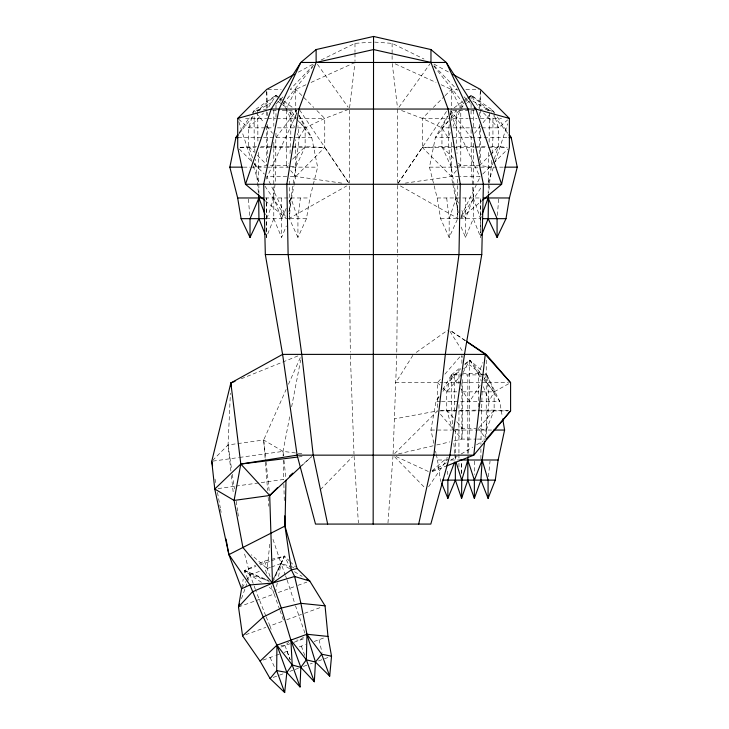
<?xml version="1.0" encoding="UTF-8"?>
<svg xmlns="http://www.w3.org/2000/svg" width="729" height="729" viewBox="0 0 729 729"><rect width="100%" height="100%" fill="white"/><g stroke="black" fill="none" stroke-linecap="round" stroke-linejoin="round"><path stroke-width="0.55" stroke-dasharray="3.65 2.73" d="M397.451 183.143L397.66 109.049M349.382 253.437L349.647 185.403M273.794 142.173L273.785 218.673L266.367 237.444L266.367 197.969L266.367 237.444M480.73 234.137L480.73 237.444L473.303 218.673L473.312 143.303M275.999 133.097C274.824 161.72 279.034 191.937 266.541 218.673M396.776 352.116L397.706 255.697M393.095 454.021L396.713 355.515M479.646 107.938L480.365 89.412L480.365 108.384M488.749 152.388L488.157 193.568M489.15 142.173L489.332 110.407L471.089 95.244L467.526 97.877M230.893 471.016L228.059 444.936L230.4 393.113M290.024 153.527L290.78 137.626L290.78 110.407L296.193 117.433M491.756 160.334L488.731 192.465M492.111 153.527L492.941 137.626L492.941 116.075M468.182 453.338L469.449 430.046L469.676 360.162L464.437 364.372M454.24 440.872L461.894 439.086L462.532 428.433L462.532 378.934M387.965 522.948L392.967 456.281M497.351 215.41L498.7 199.063M449.246 124.568C445.483 156.152 457.438 187.098 457.721 218.673L449.164 237.444L440.608 218.673L437.181 197.969L429.472 167.151L435.341 137.626L447.333 116.239M450.194 114.763L450.604 110.407L474.369 110.407M488.43 476.766L490.043 461.111M269.766 544.244L267.197 568.556L251.286 554.751M299.209 115.273L311.748 137.626L317.625 167.151L309.916 197.969L306.481 218.673L297.933 237.444L297.933 218.673L300.403 197.969M349.574 107.938L354.85 63.578M485.204 437.81L489.059 401.351L486.872 374.897L485.149 373.421M241.764 587.702L243.213 579.127M244.306 572.702L244.671 570.561L255.56 565.339M433.855 443.35L430.939 430.046L436.015 401.351L439.414 395.473M288.957 211.702L293.833 186.369M294.042 185.266L295.737 176.454L295.737 139.631M289.686 416.824L283.007 451.388L283.125 455.907M291.627 406.791L300.676 359.962M277.284 582.99L275.598 591.647L268.026 586.654M278.551 576.493L281.084 563.508L284.456 556.081L289.203 560.756M491.665 430.046L452.627 430.046L446.74 410.145L446.74 391.847L451.333 374.897L460.947 367.179M252.535 157.938L248.671 146.675L248.671 127.848L252.535 115.537M252.863 114.508L254.148 110.407L275.999 95.244L278.678 97.221M488.184 183.189L493.843 165.92M495.255 161.601L507.621 123.821M449.164 237.444L449.164 218.673L456.199 197.969L458.523 203.145M493.861 159.979L491.401 167.151L479.6 165.492L460.774 165.492L456.573 166.23M494.207 158.958L498.426 146.675L498.426 127.848L493.916 113.487M241.481 598.682L245.208 588.294M245.582 587.255L247.067 583.109M247.441 582.07L250.047 574.798L244.051 551.853M481.313 216.604L480.548 218.673L480.712 235.239M471.089 129.689L471.362 167.151L473.303 197.969L465.512 218.673L461.32 209.36M508.405 410.791L494.134 410.145L486.27 430.046L478.333 428.433L494.134 410.145L494.134 391.847L486.872 374.897L484.739 374.56M273.785 218.673L281.585 237.444L286.342 225.972M461.184 227.02L465.512 237.444L473.303 218.673M478.333 406.91L478.333 373.558L482.917 362.513M272.938 582.034L284.456 556.081L264.463 561.066L256.544 564.857M265.083 457.958L263.688 439.988L286.16 389.45M288.456 384.292L300.84 356.445M450.276 132.523L447.998 137.626L441.956 127.848L422.337 118.426L400.74 110.225M453.019 126.39L460.318 110.043M286.242 208.321L281.585 218.673L273.785 197.969M289.03 202.115L290.898 197.969L295.774 167.151L299.1 137.626L297.951 125.652M298.89 115.255L305.141 127.848L305.141 146.675L295.774 167.151L289.468 166.048M266.112 179.115L297.04 113.168M305.952 84.764L295.737 89.412L286.315 109.022L294.534 127.411M290.862 568.893L284.456 556.081L272.491 580.803L281.084 563.508L272.336 537.382M461.102 216.349L480.365 176.454L460.281 176.454M447.724 116.221L441.956 127.848L441.956 146.675L451.324 167.151L455.525 166.412M463.043 372.601L469.676 360.162L481.714 370.478M442.822 389.596L451.333 374.897L460.3 373.822M242.146 587.838L246.101 581.323M246.666 580.384L250.047 574.798L260.116 571.135M252.261 113.223L254.148 110.407L267.497 109.022L275.999 95.244L278.578 98.688M412.869 355.333L395.719 382.689L443.068 382.689M480.119 385.295L469.676 401.351L460.819 388.584M483.801 379.618L486.872 374.897L499.684 401.351L502.336 416.806M239.039 132.933L249.746 116.977M398.08 183.325L448.125 109.049M398.07 183.343L422.337 147.44L422.337 118.426L430.183 110.58M460.874 217.57L482.142 186.114M428.552 486.826L447.451 458.878M439.177 396.795L436.015 401.351L440.389 401.351M442.977 391.318L454.367 374.897L460.81 368.692M398.963 107.227L430.32 63.387M460.774 109.022L463.999 104.721M466.578 101.276L467.872 99.554M468.51 98.688L471.089 95.244L492.941 110.407L494.836 113.223M275.999 137.626L296.484 110.407L278.278 110.407M448.198 120.941L435.341 137.626L451.297 137.626M450.905 117.433L456.308 110.407L456.308 137.626L457.065 153.527M283.271 103.773L312.632 66.868M238.711 134.118L253.528 115.674M474.615 133.243L480.256 126.217M483.072 122.7L490.827 113.041M491.537 112.166L492.941 110.407L480.712 109.14M456.427 170.55L451.351 176.454L405.306 183.125M459.325 167.178L460.774 165.492L460.774 110.134M437.537 407.502L437.537 382.689L441.227 378.415M444.918 374.141L461.156 355.342M442.904 388.028L446.74 391.847L461.822 374.387M275.963 104.147L283.052 96.793M313.762 64.917L290.133 89.439L295.737 89.412L313.78 107.445M459.425 107.218L463.316 103.226M464.091 102.425L467.198 99.235M467.982 98.433L471.089 95.244L479.6 109.022M320.432 489.615L352.481 456.755M212.531 460.509L228.059 444.936L263.688 439.988L283.007 451.388L302.025 453.757M238.556 119.146L248.671 127.848L263.57 112.949M254.293 163.05L255.697 167.151L267.497 165.492L286.315 165.492L288.675 163.141M292.593 159.223L305.141 146.675L324.751 147.44L349.027 183.343M316.915 110.58L324.751 118.426L324.751 147.44L295.737 176.454L287.928 176.454M433.318 107.445L444.298 96.465M445.082 95.681L451.351 89.412L456.937 89.412M448.226 121.57L441.956 127.848L451.916 127.848M459.206 110.589L451.36 118.435L468.091 118.426M479.6 165.492L489.797 155.295M490.581 154.512L498.426 146.675L507.193 147.285M482.726 174.103L492.913 163.907M493.697 163.123L507.812 149.008M394.644 453.575L437.537 410.892L394.38 418.92M464.838 364.81L469.676 360.162L482.079 374.897L451.333 374.897L451.333 401.351L452.536 427.832M301.724 465.804L311.575 456.673L301.314 465.64M280.947 645.384L284.975 645.575L288.666 642.158M431.987 470.888L447.396 457.402M481.814 127.848L498.426 127.848L507.694 119.875M303.474 637.182L299.983 640.108L296.575 640.108M461.339 217.98L481.905 200.767M257.756 113.815L257.756 110.407L275.999 95.244L275.999 98.497M454.167 107.774L463.079 101.176M463.963 100.52L466.642 98.543M416.25 352.417L447.825 330.091M460.008 107.819L466.469 103.299M467.398 102.652L471.089 100.064L489.332 110.407M463.416 368.956L469.676 364.846L481.258 374.232M432.197 471.235L446.677 462.623M450.54 460.327L457.293 456.308M461.147 454.012L472.729 447.123M476.593 444.827L483.345 440.808M257.756 110.407L273.12 101.705M288.465 218.855L346.685 185.941M508.66 383.764L494.134 391.847L460.281 391.847M298.343 72.171L313.16 64.088M321.106 60.024L354.987 43.357L371.362 42.191M348.407 109.441L324.751 118.426L305.141 127.848L295.172 127.848M311.064 82.441L353.957 62.931M241.281 378.77L299.674 355.223M432.343 471.563L445.811 466.232M247.66 578.79L244.671 570.561L255.961 566.451M260.071 564.948L270.55 561.139M271.616 560.747L284.456 556.081M270.404 567.39L265.146 569.303L266.65 573.422M271.47 567.007L281.084 563.508L289.632 566.196M238.501 606.984L255.651 600.742M256.499 600.432L274.14 594.017L271.142 585.779M278.323 592.486L294.963 586.435M297.888 585.369L306.809 582.125M245.737 634.695L265.803 627.396M266.149 616.761L269.912 625.901L283.718 620.871L280.036 610.538M286.752 619.768L301.514 614.392M304.522 613.299L321.972 606.947M280.984 647.024L289.951 643.762M293.96 642.304L305.004 638.285M263.096 660.055L275.088 655.69M276.091 655.325L279.089 654.232M284.073 652.419L290.06 650.241M299.273 646.887L305.551 644.609M314.09 641.502L324.013 637.884M273.229 677.423L277.421 675.892M279.517 675.127L284.757 673.222M289.841 671.373L292.839 670.288M294.99 669.495L298.872 668.092M303.373 666.452L307.182 665.067M310.226 663.955L312.313 663.19M318.473 660.957L323.494 659.125M324.496 658.761L331.531 656.2M398.517 453.875L435.669 445.209M436.762 444.954L449.875 441.892M454.832 429.682L462.532 428.433L476.073 428.433M212.868 461.129L238.474 457.575M239.586 457.42L283.007 451.388L283.49 455.825M218.099 488.567L234.802 486.252M235.914 486.097L283.791 479.445M298.735 456.928L302.079 456.518M440.608 410.637L477.203 410.145M256.426 146.675L238.811 147.367L255.569 147.44M452.627 183.061L451.351 176.454L422.337 147.44L441.956 146.675L474.06 146.675M267.844 89.412L281.23 89.412M465.858 89.412L479.254 89.412M259.898 110.407L254.148 110.407L255.56 112.166M272.728 110.407L275.999 110.407L275.999 118.344M487.191 110.407L492.941 110.407L493.588 112.457M245.518 118.426L266.723 118.426M267.844 118.426L275.653 118.426M276.765 118.426L295.737 118.426M299.09 118.426L324.751 118.426M422.337 118.426L450.24 118.426M469.212 118.426L477.021 118.426M480.365 118.426L501.57 118.426M248.671 127.848L265.283 127.848M267.497 127.848L273.029 127.848M277.457 127.848L294.069 127.848M453.028 127.848L479.6 127.848M238.046 137.626L311.748 137.626L298.899 120.941M452.153 137.626L509.052 137.626M260.854 146.675L271.926 146.675M273.029 146.675L305.141 146.675M475.171 146.675L486.243 146.675M490.672 146.675L498.426 146.675M260.034 147.44L291.281 147.44M292.393 147.44L324.751 147.44M422.337 147.44L451.351 147.44M453.584 147.44L473.677 147.44M474.789 147.44L487.063 147.44M488.184 147.44L507.156 147.44M243.331 167.151L250.074 167.151M251.195 167.151L265.721 167.151M266.823 167.151L317.625 167.151M429.472 167.151L503.766 167.151M286.816 176.454L266.723 176.454L285.996 216.349M459.17 176.454L451.351 176.454L451.351 139.631M265.301 197.969L309.916 197.969M437.181 197.969L481.787 197.969M266.367 218.673L288.265 218.673M306.481 218.673L289.377 218.673L289.377 178.158M440.608 218.673L480.73 218.673M462.532 373.558L478.333 373.558L483.673 374.396M482.571 374.897L486.872 374.897M444.18 382.689L480.712 382.689M481.814 382.689L508.386 382.689M446.74 391.847L459.152 391.847M441.482 401.351L499.684 401.351L482.707 375.845M478.333 410.145L494.134 410.145M439.751 410.892L479.6 410.892M480.712 410.892L508.386 410.892M430.939 430.046L451.543 430.046M453.037 428.834L461.894 439.086L476.283 439.086M477.386 439.086L486.243 439.086M436.288 454.449L437.5 459.999L460.546 459.999M374.642 42.109L392.111 43.357L423.996 59.04M341.783 183.125L295.737 176.454L290.671 170.55M286.315 110.134L286.315 165.492L288.42 165.866M290.707 566.533L293.905 567.545M268.873 580.794L250.047 574.798L244.671 570.561L267.807 580.065M244.671 570.561L269.384 581.678M395.173 63.86L436.033 82.441M441.136 84.764L451.351 89.412L459.835 107.063M396.029 456.527L430.274 472.383M433.937 64.088L448.754 72.171M400.403 185.941L458.632 218.855M289.695 568.766L281.084 563.508L285.203 574.826M294.48 571.691L302.125 576.366M261.41 582.289L250.047 574.798L253.801 585.095M465.621 340.707L450.622 330.684L465.594 340.953M277.849 101.358L281.549 103.946M282.469 104.593L287.089 107.819M279.562 97.877L283.125 100.52M284.018 101.176L292.921 107.774M265.192 200.767L285.759 217.98M289.996 561.54L295.537 566.998M437.537 382.689L439.833 384.976M483.518 112.949L498.426 127.848M441.956 146.675L454.504 159.223M458.423 163.141L460.774 165.492M296.512 119.219L286.315 109.022L283.098 104.721M297.295 120.003L305.141 127.848L299.1 137.626L297.277 133.544M248.671 146.675L254.166 152.161M257.301 155.295L267.497 165.492M239.276 149.008L253.391 163.123M254.175 163.907L264.372 174.103M279.89 99.235L281.449 100.83M282.223 101.632L287.673 107.218M394.617 456.755L424.314 487.209M434.119 65.738L457.748 90.25M464.045 96.793L470.342 103.327M469.676 360.162L478.333 373.558L481.204 376.884M484.083 380.21L494.134 391.847L489.059 401.351L483.099 385.905M446.74 410.145L453.921 418.455M456.791 421.781L462.532 428.433M440.489 414.309L452.299 427.978M286.315 165.492L287.764 167.178M493.569 115.674L507.676 133.243M256.262 113.041L264.016 122.7M266.841 126.217L272.482 133.243M433.764 65.984L463.817 103.773M450.604 110.407L471.089 137.626M279.225 99.554L280.519 101.276M478.333 428.433L485.587 438.202M317.434 64.298L348.134 107.227M451.333 374.897L458.295 384.93M264.955 186.114L286.224 217.57M299.61 109.988L349.018 183.325M497.351 116.977L507.42 131.995M449.957 331.349L463.279 352.462M450.057 113.168L480.01 177.056M270.094 657.512L275.216 668.511M297.933 237.444L289.377 218.673L290.898 197.969L297.933 218.673M265.73 615.75L256.043 591.274M441.209 482.142L440.38 480.119L437.5 459.999M478.333 373.558L481.113 380.757M284.975 645.575L290.306 659.854M285.577 575.855L286.707 578.944M287.08 579.974L295.263 604.997M304.922 633.1L295.591 606.045M301.369 646.131L304.749 655.426M264.463 561.066L270.669 578.106M287.071 651.334L290.069 659.59M269.912 625.901L271.789 631.077M254.175 586.125L255.669 590.244M274.14 594.017L279.663 609.508M473.303 197.969L480.548 218.673L480.73 197.969L480.73 233.034M238.775 121.661L251.842 161.601M253.255 165.92L258.904 183.189M319.056 639.688L322.018 652.646M435.55 451.123L436.042 453.338M452.837 184.164L458.35 212.804M215.019 479.062L215.83 483.509M217.47 492.394L220.322 507.949M220.532 509.061L221.142 512.396M228.059 444.936L231.649 469.722M232.305 474.233L234.428 488.886M236.223 501.279L237.69 511.421M237.854 512.551L238.501 517.052M446.686 197.969L449.164 218.673M392.248 63.578L397.524 107.938M283.964 460.263L285.896 478.024M263.688 439.988L265.912 460.518M266.03 461.63L269.475 493.351M231.375 475.454L233.389 494.025M258.358 192.465L255.278 159.204M296.484 110.407L296.803 113.678M453.839 443.35L454.75 453.338M454.85 454.449L455.352 459.999L455.352 454.449M248.398 199.063L249.746 215.41M265.438 462.45L267.616 490.526M268.144 497.26L268.837 506.245M447.223 471.171L447.469 474.524M354.112 456.281L358.376 522.948M254.922 152.388L254.148 137.626L254.148 116.075M266.814 91.59L267.497 109.022M257.893 141.034L257.756 114.945M258.348 152.388L258.941 193.568M350.376 355.515L354.002 454.021M462.004 357.857L461.931 355.615L461.894 364.646M454.705 411.284L454.367 374.897L458.942 371.89L458.942 383.718M283.244 460.436L283.745 479.673M283.863 484.193L284.301 501.169M349.382 255.697L350.312 352.116M461.685 473.413L461.603 462.232L461.585 473.413M467.79 453.338L467.845 374.897M397.451 185.403L397.715 253.437M349.437 110.17L349.647 183.143M486.243 360.135L486.243 436.826M482.079 391.437L480.903 444.462M480.903 448.9L480.903 458.887M480.365 109.496L480.365 117.305M480.365 128.468L480.365 163.068M479.6 112.348L479.6 115.665M479.6 124.522L479.6 159.961M474.36 461.111L474.36 474.524M473.276 110.407L473.276 128.559M471.089 95.244L471.089 99.108M471.089 103.91L471.089 109.323M471.089 110.407L471.089 114.945M465.512 197.969L465.512 237.444M461.894 382.689L461.894 439.086M458.942 404.668L458.942 453.338M458.942 454.449L458.942 458.887M458.942 463.27L458.942 467.644M457.721 179.261L457.721 218.673M455.352 430.046L455.352 453.338M451.351 89.412L451.351 109.496M451.351 110.617L451.351 120.659M392.111 43.357L392.111 54.602M392.111 55.723L392.111 62.466M354.987 43.357L354.987 52.351M354.987 53.472L354.987 61.345M295.737 89.412L295.737 107.263M295.737 108.384L295.737 120.659M281.585 197.969L281.585 237.444M275.999 104.994L275.999 109.323M273.822 110.407L273.822 126.29M267.497 112.348L267.497 115.665M267.497 124.522L267.497 157.746M266.723 91.644L266.723 110.617M266.723 111.728L266.723 117.305M266.723 126.235L266.723 161.947"/><path stroke-width="1.09" d="M373.166 524.078L373.549 36.45L316.122 49.563L300.804 62.466L271.234 109.049L245.473 184.264L264.335 200.047M455.352 462.232L455.352 480.119L461.585 498.363L461.739 480.119L467.818 459.999L468 456.664M446.85 465.822L473.786 455.151L510.592 410.892L510.592 382.689L485.25 354.385L282.606 354.385L230.856 382.971L240.807 464.045L269.712 495.483L272.482 583.072L281.294 608.068L290.88 640.108L300.813 667.381L314.336 681.752L315.457 662.05L306.955 634.257L300.895 603.33L294.662 576.493L291.354 569.878L284.957 526.056L285.987 480.247M314.336 681.752L306.344 659.809L306.955 634.257L327.986 636.435L331.531 656.2L329.699 676.166L315.457 662.05L306.344 659.809L290.88 640.108L292.211 664.948L300.029 686.955L286.852 672.457L276.929 645.183L263.233 617.053L249.91 584.959L228.897 554.623L214.763 489.031L211.756 461.284L230.856 382.971L235.03 381.294M482.762 200.047L501.616 184.264L475.855 109.049L446.285 62.466L300.804 62.466L279.079 109.049L263.698 184.264L265.329 254.567L282.606 354.385L297.122 455.151L315.502 524.078L430.821 524.078L449.966 455.151L464.491 354.385L481.769 254.567L483.391 184.264L468.018 109.049L446.285 62.466L430.967 49.563L373.549 36.45M300.029 686.955L300.813 667.381L306.344 659.809M230.701 386.352L230.856 382.971M474.36 498.363L474.36 480.119L467.818 459.999L467.818 480.119L474.36 498.363L480.903 480.119L482.179 459.999L484.758 441.136M488.503 194.67L488.157 218.673L481.55 235.358M226.036 539.068L228.897 554.623L241.581 588.768L238.501 606.984L242.566 635.852L260.098 661.148L270.085 678.562L284.674 692.55L286.852 672.457L292.211 664.948L300.813 667.381M480.903 480.119L488.084 498.363L495.264 480.119L498.135 459.999L504.605 430.046L502.709 419.011M488.157 218.673L497.078 237.444L505.999 218.673L509.425 197.969L517.244 167.151L511.202 137.626L509.316 134.81M258.595 194.67L258.941 218.673L250.02 237.444L241.089 218.673L237.663 197.969L229.845 167.151L235.895 137.626L237.782 134.81M418.683 524.078L433.873 455.151L445.337 354.385L458.978 254.567L460.263 184.264L448.125 109.049L430.967 62.466L430.967 49.563M461.585 498.363L467.818 480.119M239.613 603.867L238.501 606.984L252.425 591.866L272.482 583.072L294.662 576.493L309.779 581.04L325.052 605.826L327.986 636.435M316.122 49.563L316.122 62.466L298.972 109.049L286.834 184.264L288.119 254.567L301.751 354.385L313.215 455.151L327.649 524.078M482.069 214.536L488.157 197.969L497.078 218.673L497.078 237.444M454.568 462.113L447.87 480.119L447.87 498.363L441.628 483.154M474.36 480.119L482.179 459.999L488.084 480.119L488.084 498.363M447.87 498.363L455.352 480.119M315.457 662.05L321.708 654.214L331.531 656.2M238.009 134.993L235.895 137.626L238.046 137.626M270.085 678.562L276.683 670.607L276.929 645.183L306.955 634.257L321.708 654.214L329.699 676.166M486.243 439.086L510.592 410.892M466.533 341.591L485.25 354.385L473.786 455.151L297.122 455.151L240.807 464.045L214.763 489.031L234.082 500.431L269.712 495.483L277.476 487.692M452.709 74.322L480.365 89.412L509.38 118.426L509.38 147.44L501.616 184.264L245.473 184.264L237.709 147.44L237.709 118.426L266.723 89.412L294.388 74.322M260.098 661.148L276.929 645.183L292.211 664.948M269.712 495.483L300.904 466.569M242.566 635.852L263.233 617.053L281.294 608.068L300.895 603.33L325.052 605.826M289.413 476.137L292.812 473.139M241.581 588.768L249.91 584.959L272.482 583.072L291.354 569.878L297.113 568.556L309.779 581.04L306.909 579.291M228.897 554.623L284.957 526.056L284.684 515.877M237.709 118.426L271.234 109.049L475.855 109.049L509.38 118.426M316.122 62.466L373.549 49.563L430.967 62.466M297.623 457.065L240.807 464.045L234.082 500.431L242.912 547.479L272.482 583.072M509.052 137.626L511.202 137.626L509.088 134.993M229.845 167.151L242.21 167.151M504.887 167.151L517.244 167.151M237.663 197.969L263.187 197.969M483.91 197.969L509.425 197.969M241.089 218.673L265.456 218.673M482.726 218.673L505.999 218.673M265.329 254.567L481.769 254.567M493.825 430.046L504.605 430.046M459.89 459.999L498.135 459.999M442.512 480.119L495.264 480.119M286.852 672.457L276.683 670.607L284.674 692.55M466.56 341.336L486.243 354.494L510.592 382.689M474.278 107.418L475.855 109.049M258.941 218.673L265.128 234.319M265.019 214.536L258.941 197.969L250.02 218.673L250.02 237.444M456.026 462.113L461.739 480.119M284.957 526.056L297.113 568.556M211.756 461.284L212.567 465.731"/></g></svg>
